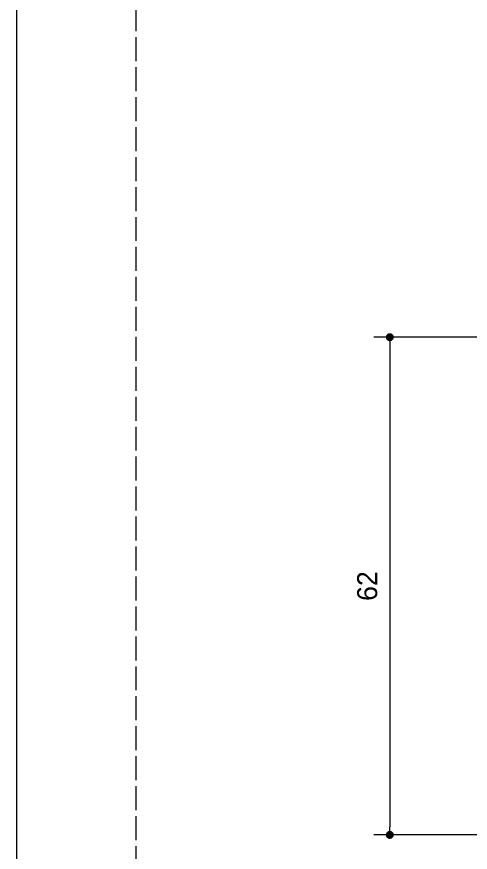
# Model space of a CAD drawing. Header units: millimetres. Extents: x -576 to 4430, y -1196 to 2690.
# Drawn here: x 2340 to 2396.7, y -334.5 to -229.9 of the extents above; entities that cross this region are included whole.
import ezdxf

# ---------------------------------------------------------------- set-up
doc = ezdxf.new("R2010")
doc.units = ezdxf.units.MM
doc.header["$LTSCALE"] = 0.25
doc.header["$MEASUREMENT"] = 0
doc.linetypes.add('ACAD_ISO02W100', pattern=[15, 12, -3])
doc.layers.get('0').update_dxf_attribs({"lineweight": 5})
doc.layers.get('Defpoints').update_dxf_attribs({"lineweight": 5})
doc.layers.add('01_Dimension', color=251, linetype='Continuous', lineweight=9)
doc.layers.add('02_Block Frame', color=7, linetype='Continuous', lineweight=5, true_color=0xe2001a, plot=False)
doc.styles.add('Aluk Text', font='GOTHIC.TTF')
doc.dimstyles.new('ALUK Manual 1-1', dxfattribs={"dimtxt": 2.5, "dimasz": 1, "dimexe": 2, "dimexo": 4, "dimgap": 1.5, "dimtad": 3, "dimdec": 1, "dimdsep": 46, "dimtxsty": 'Aluk Text', "dimblk": 'DOT', "dimcen": 0, "dimclrd": 256, "dimclre": 256, "dimclrt": 2, "dimaunit": 1, "dimadec": 0, "dimazin": 0, "dimtfac": 0.7, "dimtdec": 1, "dimtmove": 0, "dimatfit": 3, "dimldrblk": 'DOT', "dimfxl": 1, "dimtolj": 2, "dimlwd": -1, "dimlwe": -1, "dimarcsym": 0})

# ---------------------------------------------------------------- blocks, each defined once
blk = doc.blocks.new('_Dot')
at = {"color": 0, "linetype": 'ByBlock', "lineweight": -2}
blk.add_line((-0.5, 0), (-1, 0), dxfattribs=at)
at = {"color": 0, "linetype": 'ByBlock', "const_width": 0.5}
blk.add_lwpolyline([(-0.25, 0, 1), (0.25, 0, 1)], format="xyb", close=True, dxfattribs=at)
blk = doc.blocks.new('*D226')
at = {"layer": '01_Dimension', "ltscale": 0.25, "transparency": 16777216}
for p, q in [((2417.31, -270.05), (2384.65, -270.05)), ((2386.65, -271.05), (2386.65, -331.35)), ((2417.31, -332.35), (2384.65, -332.35))]:
    blk.add_line(p, q, dxfattribs=at)
at = {"layer": 'Defpoints', "color": 0, "ltscale": 0.25, "transparency": 16777216}
for p in [(2421.31, -270.05), (2386.65, -332.35), (2421.31, -332.35)]:
    blk.add_point(p, dxfattribs=at)
at = {"layer": '01_Dimension', "ltscale": 0.25, "transparency": 16777216}
for p, rotation in [((2386.65, -270.05), 90), ((2386.65, -332.35), 270)]:
    blk.add_blockref('_Dot', p, dxfattribs=dict(at, rotation=rotation))
at = {"layer": '01_Dimension', "color": 2, "ltscale": 0.25, "transparency": 16777216, "insert": (2383.84, -301.2), "char_height": 2.5, "attachment_point": 5, "rotation": 90, "style": 'Aluk Text'}
blk.add_mtext('\\A2;62', dxfattribs=at)
blk = doc.blocks.new('PAGE pari')
at = {"layer": '02_Block Frame'}
blk.add_lwpolyline([(0, 0), (0, 297), (210, 297), (210, 0)], close=True, dxfattribs=at)
at = {"layer": '02_Block Frame', "linetype": 'ACAD_ISO02W100'}
blk.add_lwpolyline([(14.93, 15), (14.93, 282), (191.93, 282), (191.93, 15)], close=True, dxfattribs=at)

msp = doc.modelspace()

# ---------------------------------------------------------------- block references
msp.add_blockref('PAGE pari', (2340, -393))

# ---------------------------------------------------------------- dimensions: what is measured, and where the dimension line sits
at = {"layer": '01_Dimension', "ltscale": 0.25}
dim = msp.add_linear_dim(base=(2386.648, -332.346), p1=(2421.305, -270.046), p2=(2421.305, -332.346), angle=90, dimstyle='ALUK Manual 1-1', override={"dimdec": 0}, dxfattribs=at)
dim.commit()
dim.dimension.update_dxf_attribs({"geometry": '*D226', "text_midpoint": (2383.836, -301.196)})

doc.saveas('drawing.dxf')
